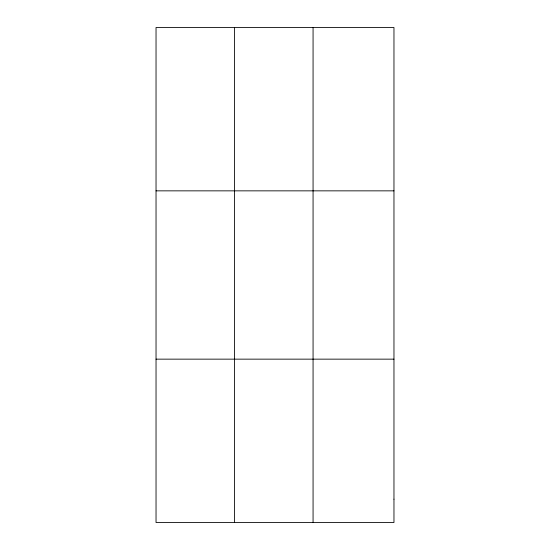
<?xml version="1.0" encoding="UTF-8"?>
<svg xmlns="http://www.w3.org/2000/svg" width="550" height="550" viewBox="0 0 550 550"><rect width="100%" height="100%" fill="white"/><g stroke="black" fill="none" stroke-linecap="round" stroke-linejoin="round"><path stroke-width="0.82" d="M234.554 27.5L234.554 522.5M313.067 27.5L313.067 522.5M156.035 190.85L393.965 190.85M156.035 359.15L393.965 359.15M393.965 499.166L393.965 522.5L156.035 522.5L156.035 27.5L393.965 27.5L393.965 499.166"/></g></svg>
